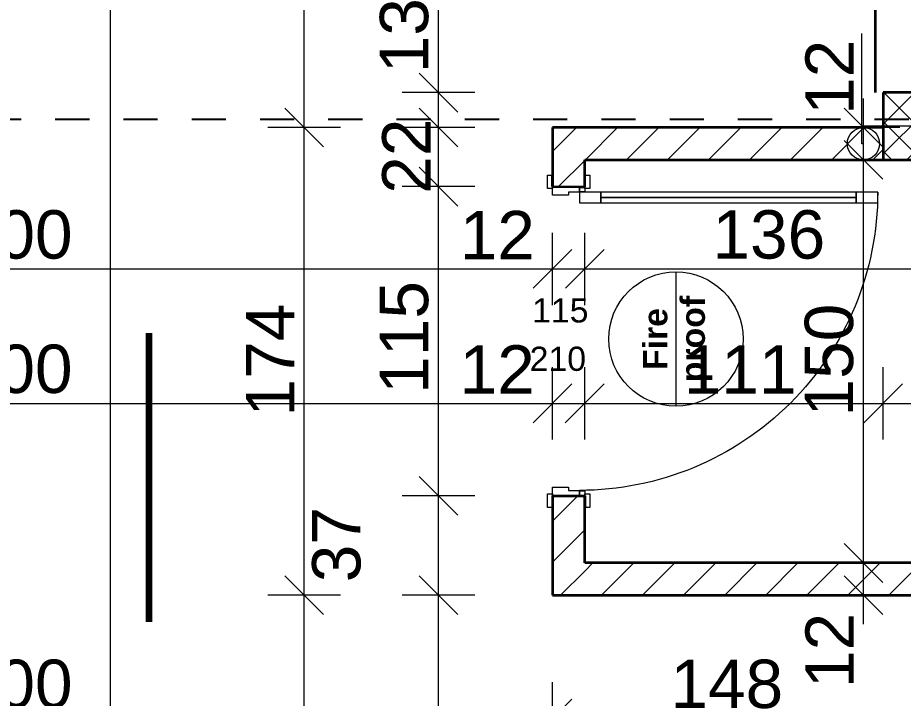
# Model space of a CAD drawing. Header units: millimetres. Extents: x 172821 to 253959, y -37564 to 16413.
# Drawn here: x 209892 to 213186, y -8869 to -6337 of the extents above; entities that cross this region are included whole.
import ezdxf

# ---------------------------------------------------------------- set-up
doc = ezdxf.new("R2010")
doc.units = ezdxf.units.MM
doc.header["$MEASUREMENT"] = 0
doc.linetypes.add('Dashed', pattern=[254, 127, -127])
doc.linetypes.add('Long Dashed', pattern=[2700, 1500, -1200])
for name, color, linetype in [('01. A - Projekti Zbatues.', 7, 'Continuous'), ('A - Muret', 7, 'Continuous'), ('A - Shtyllat', 7, 'Continuous'), ('ARCHICAD Door Markers', 7, 'Continuous')]:
    doc.layers.add(name, color=color, linetype=linetype)
for name, color, linetype, lineweight in [('01. A - Projekti Zbatues. _Pen_No__101', 252, 'Continuous', 13), ('2D Drafting - General_Pen_No__22', 8, 'Continuous', 35), ('A - Akset_Pen_No__47', 7, 'Continuous', 25), ('A - Muret_Pen_No__22', 8, 'Continuous', 35), ('A - Shtyllat_Pen_No__101', 252, 'Continuous', 13), ('A - Shtyllat_Pen_No__22', 8, 'Continuous', 35)]:
    doc.layers.add(name, color=color, linetype=linetype, lineweight=lineweight)
for name, color, linetype, lineweight, true_color in [('01. A - Projekti Zbatues. _Pen_No__81', 7, 'Continuous', 20, 0x6a6a6a), ('2D Drafting - General_Pen_No__108', 7, 'Continuous', 13, 0xfd8379), ('A - Muret_Pen_No__108', 7, 'Continuous', 13, 0xfd8379), ('ARCHICAD Door Markers_Pen_No__111', 7, 'Continuous', 13, 0xccccff), ('ARCHICAD Doors_Pen_No__108', 7, 'Continuous', 13, 0xfd8379), ('Drawing & Figure_Pen_No__183', 7, 'Continuous', 200, 0xefefef)]:
    doc.layers.add(name, color=color, linetype=linetype, lineweight=lineweight, true_color=true_color)
doc.styles.add('GENERATED_STYLE_1', font='')
doc.styles.add('GENERATED_STYLE_5', font='')
doc.styles.get('GENERATED_STYLE_1').set_extended_font_data('Arial')
doc.styles.get('GENERATED_STYLE_5').set_extended_font_data('Arial', bold=True)
doc.dimstyles.new('GENERATED_STYLE__1', dxfattribs={"dimtxt": 180, "dimasz": 136.8, "dimexe": 0.18, "dimexo": 100000, "dimgap": 0, "dimtad": 1, "dimdec": 0, "dimlfac": 0.1, "dimzin": 0, "dimdsep": 46, "dimtxsty": 'GENERATED_STYLE_1', "dimblk": 'ARROWHEAD_6', "dimblk1": 'ARROWHEAD_6', "dimblk2": 'ARROWHEAD_6', "dimcen": 0.09, "dimclrd": 252, "dimclre": 252, "dimclrt": 252, "dimadec": 0, "dimazin": 0, "dimtfac": 1, "dimtdec": 4, "dimtmove": 0, "dimatfit": 3, "dimfxl": 0, "dimtolj": 1, "dimtzin": 0, "dimarcsym": 0})
doc.dimstyles.new('GENERATED_STYLE__2', dxfattribs={"dimtxt": 180, "dimasz": 136.8, "dimexe": 0.18, "dimexo": 100000, "dimgap": 0, "dimtad": 1, "dimtih": 1, "dimtoh": 1, "dimdec": 0, "dimlfac": 0.1, "dimzin": 0, "dimdsep": 46, "dimtxsty": 'GENERATED_STYLE_1', "dimblk": 'ARROWHEAD_6', "dimblk1": 'ARROWHEAD_6', "dimblk2": 'ARROWHEAD_6', "dimcen": 0.09, "dimclrd": 252, "dimclre": 252, "dimclrt": 252, "dimadec": 0, "dimazin": 0, "dimtfac": 1, "dimtdec": 4, "dimtmove": 0, "dimatfit": 3, "dimfxl": 0, "dimtolj": 1, "dimtzin": 0, "dimarcsym": 0})
doc.dimstyles.new('GENERATED_STYLE__5', dxfattribs={"dimtxt": 180, "dimasz": 136.8, "dimexe": 0.18, "dimexo": 100000, "dimgap": 0, "dimtad": 1, "dimtih": 1, "dimtoh": 1, "dimdec": 0, "dimlfac": 0.1, "dimzin": 0, "dimdsep": 46, "dimtxsty": 'GENERATED_STYLE_1', "dimblk": 'ARROWHEAD_6', "dimblk1": 'ARROWHEAD_6', "dimblk2": 'ARROWHEAD_6', "dimcen": 0.09, "dimclrd": 256, "dimclre": 256, "dimclrt": 256, "dimadec": 0, "dimazin": 0, "dimtfac": 1, "dimtdec": 4, "dimtmove": 0, "dimatfit": 3, "dimfxl": 0, "dimtolj": 1, "dimtzin": 0, "dimarcsym": 0})
doc.dimstyles.new('GENERATED_STYLE__6', dxfattribs={"dimtxt": 180, "dimasz": 136.8, "dimexe": 0.18, "dimexo": 100000, "dimgap": 0, "dimtad": 1, "dimdec": 0, "dimlfac": 0.1, "dimzin": 0, "dimdsep": 46, "dimtxsty": 'GENERATED_STYLE_1', "dimblk": 'ARROWHEAD_6', "dimblk1": 'ARROWHEAD_6', "dimblk2": 'ARROWHEAD_6', "dimcen": 0.09, "dimclrd": 252, "dimclre": 252, "dimclrt": 252, "dimadec": 0, "dimazin": 0, "dimtfac": 1, "dimtdec": 4, "dimtmove": 2, "dimatfit": 3, "dimfxl": 0, "dimtolj": 1, "dimtzin": 0, "dimarcsym": 0})
doc.dimstyles.new('GENERATED_STYLE__7', dxfattribs={"dimtxt": 180, "dimasz": 136.8, "dimexe": 0.18, "dimexo": 100000, "dimgap": 0, "dimtad": 1, "dimtih": 1, "dimtoh": 1, "dimdec": 0, "dimlfac": 0.1, "dimzin": 0, "dimdsep": 46, "dimtxsty": 'GENERATED_STYLE_1', "dimblk": 'ARROWHEAD_6', "dimblk1": 'ARROWHEAD_6', "dimblk2": 'ARROWHEAD_6', "dimcen": 0.09, "dimclrd": 252, "dimclre": 252, "dimclrt": 252, "dimadec": 0, "dimazin": 0, "dimtfac": 1, "dimtdec": 4, "dimtmove": 2, "dimatfit": 3, "dimfxl": 0, "dimtolj": 1, "dimtzin": 0, "dimarcsym": 0})
pattern_1 = [(45, (0, 0), (-76.36753, 76.36753), [])]

# ---------------------------------------------------------------- blocks, each defined once
blk = doc.blocks.new('Wall_18', base_point=(213360.9, -6866.2))
at = {"layer": 'A - Muret_Pen_No__108', "linetype": 'Continuous', "lineweight": 13, "true_color": 0xfd8379}
h = blk.add_hatch(dxfattribs=at)
h.set_pattern_fill('Masonry_Block', color=11, style=0, pattern_type=2)
h.set_pattern_definition(pattern_1)
h.paths.add_polyline_path([(211881, -6866), (212001, -6866), (211881.1, -6746)])
h = blk.add_hatch(dxfattribs=at)
h.set_pattern_fill('Masonry_Block', color=11, style=0, pattern_type=2)
h.set_pattern_definition(pattern_1)
h.paths.add_polyline_path([(211881.1, -6746), (212001, -6866), (212001.1, -6746)])
h = blk.add_hatch(dxfattribs=at)
h.set_pattern_fill('Masonry_Block', color=11, style=0, pattern_type=2)
h.set_pattern_definition(pattern_1)
h.paths.add_polyline_path([(212001.1, -6746), (212001, -6866), (213111.1, -6866.1), (213111.1, -6746.1)])
at = {"layer": 'A - Muret_Pen_No__22', "color": 8, "linetype": 'Continuous', "lineweight": 35, "flags": 128}
for points in [[(211881.1, -6746), (211881, -6866)], [(213111.1, -6746.1), (211881.1, -6746)], [(212001, -6866), (213111.1, -6866.1)]]:
    blk.add_lwpolyline(points, dxfattribs=at)
blk = doc.blocks.new('Metal Door 25')
at = {"layer": 'ARCHICAD Doors_Pen_No__108', "color": 11, "linetype": 'Continuous', "lineweight": 13, "true_color": 0xfd8379}
for p, q in [((515, 1030), (515, 1110)), ((515, 1110), (555, 1110)), ((555, 1110), (555, 1030)), ((555, 1030), (515, 1030)), ((535, 1030), (535, 80)), ((515, 0), (515, 80)), ((515, 80), (555, 80)), ((555, 80), (555, 0)), ((-568, 39), (-618, 39)), ((-618, 39), (-618, 20)), ((-568, 20), (-568, 39)), ((618, 39), (568, 39)), ((568, 39), (568, 20)), ((618, 20), (618, 39)), ((-618, 20), (-568, 20)), ((-575, 20), (-618, 20)), ((-575, 20), (-618, 20)), ((-556, 20), (-575, 20)), ((-575, 20), (-575, 0)), ((-575, 0), (-575, 20)), ((-575, 0), (-575, 20)), ((-575, 0), (-556, 0)), ((-555, 0), (-575, 0)), ((-575, 0), (-575, -100)), ((-575, -100), (-575, 0)), ((-575, -100), (-575, 0)), ((-556, 0), (-556, 20)), ((-555, -40), (-555, 0)), ((555, 0), (515, 0)), ((575, 0), (555, 0)), ((555, 0), (555, -40)), ((575, 20), (556, 20)), ((556, 20), (556, 0)), ((556, 0), (575, 0)), ((568, 20), (618, 20)), ((575, 0), (575, 20)), ((575, 0), (575, 20)), ((575, 0), (575, 20)), ((575, 20), (618, 20)), ((575, 20), (618, 20)), ((575, -100), (575, 0)), ((575, -100), (575, 0)), ((575, -100), (575, 0)), ((-543, -40), (-555, -40)), ((-543, -100), (-543, -40)), ((555, -40), (543, -40)), ((543, -40), (543, -100)), ((-568, -100), (-618, -100)), ((-618, -100), (-618, -119)), ((-575, -100), (-618, -100)), ((-575, -100), (-618, -100)), ((-618, -119), (-568, -119)), ((-575, -100), (-543, -100)), ((-568, -119), (-568, -100)), ((543, -100), (575, -100)), ((618, -100), (568, -100)), ((568, -100), (568, -119)), ((568, -119), (618, -119)), ((575, -100), (618, -100)), ((575, -100), (618, -100)), ((618, -119), (618, -100))]:
    blk.add_line(p, q, dxfattribs=at)
at = {"layer": 'ARCHICAD Doors_Pen_No__108', "color": 11, "linetype": 'Continuous', "lineweight": 13, "true_color": 0xfd8379, "flags": 128}
for points in [[(535, 1030), (535, 80), (515, 80), (515, 1030)], [(555, 1030), (555, 80), (535, 80), (535, 1030)]]:
    blk.add_lwpolyline(points, close=True, dxfattribs=at)
at = {"layer": 'ARCHICAD Doors_Pen_No__108', "color": 11, "linetype": 'Continuous', "lineweight": 13, "true_color": 0xfd8379}
blk.add_arc((555, 0), 1110, 90, 180, dxfattribs=at)
blk = doc.blocks.new('D Marker 25_2')
at = {"layer": 'ARCHICAD Door Markers_Pen_No__111', "color": 254, "lineweight": 13, "true_color": 0xccccff, "char_height": 90, "attachment_point": 7, "rotation": 90, "style": 'GENERATED_STYLE_1'}
for s, insert in [('\\A1;{\\pql;\\pt0;\\fArial|b0|i0|c0|p34;115\\fArial|b0|i0|c0|p34;\\A1{\\H.66x;\\S^  ;}\\fArial|b0|i0|c0|p34;\\fArial|b0|i0|c0|p34;}', (-43.5, -195.8)), ('\\A1;{\\pql;\\pt0;\\fArial|b0|i0|c0|p34;210\\fArial|b0|i0|c0|p34;\\A1{\\H.66x;\\S^  ;}\\fArial|b0|i0|c0|p34;\\fArial|b0|i0|c0|p34;}', (136.5, -204.9))]:
    blk.add_mtext(s, dxfattribs=dict(at, insert=insert))
blk = doc.blocks.new('Wall_19', base_point=(212001, -6866))
at = {"layer": 'A - Muret_Pen_No__108', "linetype": 'Continuous', "lineweight": 13, "true_color": 0xfd8379}
h = blk.add_hatch(dxfattribs=at)
h.set_pattern_fill('Masonry_Block', color=11, style=0, pattern_type=2)
h.set_pattern_definition(pattern_1)
h.paths.add_polyline_path([(211881, -6866), (211881, -6965.9), (212001, -6966), (212001, -6866)])
h = blk.add_hatch(dxfattribs=at)
h.set_pattern_fill('Masonry_Block', color=11, style=0, pattern_type=2)
h.set_pattern_definition(pattern_1)
h.paths.add_polyline_path([(211880.8, -8366), (212000.8, -8366), (212000.9, -8116), (211880.9, -8115.9)])
h = blk.add_hatch(dxfattribs=at)
h.set_pattern_fill('Masonry_Block', color=11, style=0, pattern_type=2)
h.set_pattern_definition(pattern_1)
h.paths.add_polyline_path([(212000.8, -8366), (211880.8, -8486), (212000.8, -8486)])
h = blk.add_hatch(dxfattribs=at)
h.set_pattern_fill('Masonry_Block', color=11, style=0, pattern_type=2)
h.set_pattern_definition(pattern_1)
h.paths.add_polyline_path([(211880.8, -8486), (212000.8, -8366), (211880.8, -8366)])
at = {"layer": 'A - Muret_Pen_No__22', "color": 8, "linetype": 'Continuous', "lineweight": 35}
for p, q in [((211881, -6965.9), (211881, -6922.9)), ((212001, -6966), (212001, -6923)), ((211881, -6965.9), (211981, -6966)), ((211981, -6966), (212001, -6966)), ((211880.9, -8115.9), (211880.9, -8158.9)), ((211880.9, -8115.9), (211980.9, -8116)), ((211980.9, -8116), (212000.9, -8116)), ((212000.9, -8116), (212000.9, -8159))]:
    blk.add_line(p, q, dxfattribs=at)
at = {"layer": 'A - Muret_Pen_No__22', "color": 8, "linetype": 'Continuous', "lineweight": 35, "flags": 128}
for points in [[(211881, -6866), (211881, -6965.9)], [(212001, -6966), (212001, -6866)], [(211880.9, -8115.9), (211880.8, -8486)], [(212000.8, -8366), (212000.9, -8116)], [(211880.8, -8486), (212000.8, -8486)]]:
    blk.add_lwpolyline(points, dxfattribs=at)
at = {"layer": 'ARCHICAD Door Markers', "color": 161, "lineweight": 25, "true_color": 0x40a5ff, "rotation": 269.9921685142866}
blk.add_blockref('D Marker 25_2', (212001, -7541), dxfattribs=at)
at = {"layer": 'ARCHICAD Doors_Pen_No__108', "color": 11, "linetype": 'Continuous', "lineweight": 13, "true_color": 0xfd8379, "xscale": -0.9999999999999999, "zscale": 1000, "rotation": 269.9921685142866}
blk.add_blockref('Metal Door 25', (211981, -7541), dxfattribs=at)
blk = doc.blocks.new('Wall_20', base_point=(212000.8, -8366))
at = {"layer": 'A - Muret_Pen_No__108', "linetype": 'Continuous', "lineweight": 13, "true_color": 0xfd8379}
h = blk.add_hatch(dxfattribs=at)
h.set_pattern_fill('Masonry_Block', color=11, style=0, pattern_type=2)
h.set_pattern_definition(pattern_1)
h.paths.add_polyline_path([(212000.8, -8486), (213360.9, -8486), (213360.9, -8366), (212000.8, -8366)])
at = {"layer": 'A - Muret_Pen_No__22', "color": 8, "linetype": 'Continuous', "lineweight": 35, "flags": 128}
for points in [[(213360.9, -8366), (212000.8, -8366)], [(212000.8, -8486), (213360.9, -8486)]]:
    blk.add_lwpolyline(points, dxfattribs=at)
blk = doc.blocks.new('Column_5', base_point=(215761.1, -6741.2))
at = {"layer": 'A - Shtyllat_Pen_No__101', "linetype": 'Continuous', "lineweight": 13}
h = blk.add_hatch(dxfattribs=at)
h.set_pattern_fill('Concrete_Block', color=252, style=0, pattern_type=2)
h.set_pattern_definition([(45, (0, 0), (-55.154327, 55.154327), []), (135, (0, 0), (55.154327, 55.154327), [])])
h.paths.add_polyline_path([(213111.1, -6616.2), (213111.1, -6866.2), (218411.1, -6866.2), (218411.1, -6616.2)])
at = {"layer": 'A - Shtyllat_Pen_No__101', "color": 252, "linetype": 'Continuous', "lineweight": 13}
blk.add_line((215681.1, -6741.2), (213031.1, -6741.2), dxfattribs=at)
at = {"layer": 'A - Shtyllat_Pen_No__22', "color": 8, "linetype": 'Continuous', "lineweight": 35, "flags": 128}
blk.add_lwpolyline([(213111.1, -6616.2), (213111.1, -6866.2), (218411.1, -6866.2), (218411.1, -6616.2)], close=True, dxfattribs=at)
blk = doc.blocks.new('*D306')
at = {"layer": '01. A - Projekti Zbatues. _Pen_No__81', "color": 251, "linetype": 'Continuous', "lineweight": 20, "true_color": 0x6a6a6a}
for p, q in [((189661.1, -34400.5), (189661.1, -34130.5)), ((232111.1, -34400.5), (232111.1, -34130.5)), ((189733.1, -34193.5), (189589.1, -34337.5)), ((232039.1, -34337.5), (232183.1, -34193.5)), ((189553.1, -34265.5), (189661.1, -34265.5)), ((189661.1, -34265.5), (232111.1, -34265.5)), ((232111.1, -34265.5), (232219.1, -34265.5))]:
    blk.add_line(p, q, dxfattribs=at)
at = {"layer": '01. A - Projekti Zbatues. _Pen_No__81', "color": 251, "lineweight": 20, "true_color": 0x6a6a6a, "insert": (210578.3, -34229.5), "char_height": 180, "attachment_point": 7, "style": 'GENERATED_STYLE_1'}
blk.add_mtext('\\A1;{\\pql;\\fArial|b0|i0|c0|p34;4,245}', dxfattribs=at)
blk = doc.blocks.new('ARROWHEAD_6')
at = {"color": 0, "linetype": 'Continuous', "lineweight": 0}
for p, q in [((-0.5, -0.5), (0.5, 0.5)), ((0, 0), (-1, 0))]:
    blk.add_line(p, q, dxfattribs=at)
blk = doc.blocks.new('*D362')
at = {"layer": '01. A - Projekti Zbatues. _Pen_No__101', "color": 252, "linetype": 'Continuous', "lineweight": 13}
for p, q in [((209665, 9105.8), (209809, 8961.8)), ((209872, 9033.8), (209602, 9033.8)), ((209737, -10116.2), (209737, 9033.8)), ((209665, -10044.2), (209809, -10188.2)), ((209872, -10116.2), (209602, -10116.2))]:
    blk.add_line(p, q, dxfattribs=at)
at = {"layer": '01. A - Projekti Zbatues. _Pen_No__101', "color": 252, "lineweight": 13, "char_height": 180, "attachment_point": 7, "rotation": 90, "style": 'GENERATED_STYLE_1'}
for s, insert in [('\\A1;{\\pql;\\fArial|b0|i0|c0|p34;25}', (209701, 8688.7)), ('\\A1;{\\pql;\\fArial|b0|i0|c0|p34;1,915}', (209701, -848.9))]:
    blk.add_mtext(s, dxfattribs=dict(at, insert=insert))
blk = doc.blocks.new('*D399')
at = {"layer": '01. A - Projekti Zbatues. _Pen_No__101', "color": 252, "linetype": 'Continuous', "lineweight": 13}
for p, q in [((193521.8, 9105.8), (193665.8, 8961.8)), ((193728.8, 9033.8), (193458.8, 9033.8)), ((193593.8, -8016.2), (193593.8, 9033.8)), ((193521.8, -7944.2), (193665.8, -8088.2)), ((193728.8, -8016.2), (193458.8, -8016.2))]:
    blk.add_line(p, q, dxfattribs=at)
at = {"layer": '01. A - Projekti Zbatues. _Pen_No__101', "color": 252, "lineweight": 13, "char_height": 180, "attachment_point": 7, "rotation": 90, "style": 'GENERATED_STYLE_1'}
for s, insert in [('\\A1;{\\pql;\\fArial|b0|i0|c0|p34;25}', (193557.8, 8688.7)), ('\\A1;{\\pql;\\fArial|b0|i0|c0|p34;1,705}', (193557.8, 201.1)), ('\\A1;{\\pql;\\fArial|b0|i0|c0|p34;25}', (193557.8, -7944.2))]:
    blk.add_mtext(s, dxfattribs=dict(at, insert=insert))
blk = doc.blocks.new('*D412')
at = {"layer": '01. A - Projekti Zbatues. _Pen_No__101', "color": 252, "linetype": 'Continuous', "lineweight": 13}
for p, q in [((228194.9, 9105.8), (228338.9, 8961.8)), ((228401.9, 9033.8), (228131.9, 9033.8)), ((228266.9, -9866.2), (228266.9, 9033.8)), ((228194.9, -9794.2), (228338.9, -9938.2)), ((228401.9, -9866.2), (228131.9, -9866.2))]:
    blk.add_line(p, q, dxfattribs=at)
at = {"layer": '01. A - Projekti Zbatues. _Pen_No__101', "color": 252, "lineweight": 13, "char_height": 180, "attachment_point": 7, "rotation": 90, "style": 'GENERATED_STYLE_1'}
for s, insert in [('\\A1;{\\pql;\\fArial|b0|i0|c0|p34;25}', (228230.9, 8688.7)), ('\\A1;{\\pql;\\fArial|b0|i0|c0|p34;1,890}', (228230.9, -723.9))]:
    blk.add_mtext(s, dxfattribs=dict(at, insert=insert))
blk = doc.blocks.new('*D426')
at = {"layer": '01. A - Projekti Zbatues. _Pen_No__101', "color": 252, "linetype": 'Continuous', "lineweight": 13}
for p, q in [((223039.1, 9105.8), (223183.1, 8961.8)), ((223246.1, 9033.8), (222976.1, 9033.8)), ((223111.1, -15816.2), (223111.1, 9033.8)), ((223039.1, -15744.2), (223183.1, -15888.2)), ((223246.1, -15816.2), (222976.1, -15816.2))]:
    blk.add_line(p, q, dxfattribs=at)
at = {"layer": '01. A - Projekti Zbatues. _Pen_No__101', "color": 252, "lineweight": 13, "char_height": 180, "attachment_point": 7, "rotation": 90, "style": 'GENERATED_STYLE_1'}
for s, insert in [('\\A1;{\\pql;\\fArial|b0|i0|c0|p34;25}', (223075.1, 8688.7)), ('\\A1;{\\pql;\\fArial|b0|i0|c0|p34;2,485}', (223075.1, -3698.9)), ('\\A1;{\\pql;\\fArial|b0|i0|c0|p34;25}', (223075.1, -15744.2))]:
    blk.add_mtext(s, dxfattribs=dict(at, insert=insert))
blk = doc.blocks.new('*D431')
at = {"layer": '01. A - Projekti Zbatues. _Pen_No__101', "color": 252, "linetype": 'Continuous', "lineweight": 13}
for p, q in [((210165, 9105.8), (210309, 8961.8)), ((210372, 9033.8), (210102, 9033.8)), ((210237, -30184.9), (210237, 9033.8)), ((210165, -30112.9), (210309, -30256.9)), ((210372, -30184.9), (210102, -30184.9))]:
    blk.add_line(p, q, dxfattribs=at)
at = {"layer": '01. A - Projekti Zbatues. _Pen_No__101', "color": 252, "lineweight": 13, "char_height": 180, "attachment_point": 7, "rotation": 90, "style": 'GENERATED_STYLE_1'}
for s, insert in [('\\A1;{\\pql;\\fArial|b0|i0|c0|p34;25}', (210201, 8688.7)), ('\\A1;{\\pql;\\fArial|b0|i0|c0|p34;3,922}', (210201, -10883.3)), ('\\A1;{\\pql;\\fArial|b0|i0|c0|p34;25}', (210201, -30112.9))]:
    blk.add_mtext(s, dxfattribs=dict(at, insert=insert))
blk = doc.blocks.new('*D461')
at = {"layer": '01. A - Projekti Zbatues. _Pen_No__101', "color": 252, "linetype": 'Continuous', "lineweight": 13}
for p, q in [((199389.1, 9105.8), (199533.1, 8961.8)), ((199596.1, 9033.8), (199326.1, 9033.8)), ((199461.1, -10116.2), (199461.1, 9033.8)), ((199389.1, -10044.2), (199533.1, -10188.2)), ((199596.1, -10116.2), (199326.1, -10116.2))]:
    blk.add_line(p, q, dxfattribs=at)
at = {"layer": '01. A - Projekti Zbatues. _Pen_No__101', "color": 252, "lineweight": 13, "char_height": 180, "attachment_point": 7, "rotation": 90, "style": 'GENERATED_STYLE_1'}
for s, insert in [('\\A1;{\\pql;\\fArial|b0|i0|c0|p34;25}', (199425.1, 8688.7)), ('\\A1;{\\pql;\\fArial|b0|i0|c0|p34;1,915}', (199425.1, -848.9)), ('\\A1;{\\pql;\\fArial|b0|i0|c0|p34;15}', (199425.1, -10044.2))]:
    blk.add_mtext(s, dxfattribs=dict(at, insert=insert))
blk = doc.blocks.new('*D487')
at = {"layer": '01. A - Projekti Zbatues. _Pen_No__101', "color": 252, "linetype": 'Continuous', "lineweight": 13}
for p, q in [((207881.1, -9079.1), (207881.1, -8809.1)), ((211880.8, -9079.1), (211880.8, -8809.1)), ((207953.1, -8872.1), (207809.1, -9016.1)), ((211952.8, -8872.1), (211808.8, -9016.1)), ((207881.1, -8944.1), (211880.8, -8944.1))]:
    blk.add_line(p, q, dxfattribs=at)
at = {"layer": '01. A - Projekti Zbatues. _Pen_No__101', "color": 252, "lineweight": 13, "insert": (209676.1, -8908.1), "char_height": 180, "attachment_point": 7, "style": 'GENERATED_STYLE_1'}
blk.add_mtext('\\A1;{\\pql;\\fArial|b0|i0|c0|p34;400}', dxfattribs=at)
blk = doc.blocks.new('*D488')
at = {"layer": '01. A - Projekti Zbatues. _Pen_No__101', "color": 252, "linetype": 'Continuous', "lineweight": 13}
for p, q in [((211880.8, -9079.1), (211880.8, -8809.1)), ((213360.9, -9079.1), (213360.9, -8809.1)), ((211952.8, -8872.1), (211808.8, -9016.1)), ((213432.9, -8872.1), (213288.9, -9016.1)), ((211880.8, -8944.1), (213360.9, -8944.1))]:
    blk.add_line(p, q, dxfattribs=at)
at = {"layer": '01. A - Projekti Zbatues. _Pen_No__101', "color": 252, "lineweight": 13, "insert": (212319.7, -8908.1), "char_height": 180, "attachment_point": 7, "style": 'GENERATED_STYLE_1'}
blk.add_mtext('\\A1;{\\pql;\\fArial|b0|i0|c0|p34;148}', dxfattribs=at)
blk = doc.blocks.new('*D502')
at = {"layer": '01. A - Projekti Zbatues. _Pen_No__101', "color": 252, "linetype": 'Continuous', "lineweight": 13}
for p, q in [((213111.1, -9579.1), (213111.1, -9309.1)), ((213360.9, -9579.1), (213360.9, -9309.1)), ((213183.1, -9372.1), (213039.1, -9516.1)), ((213432.9, -9372.1), (213288.9, -9516.1)), ((213111.1, -9444.1), (213360.9, -9444.1))]:
    blk.add_line(p, q, dxfattribs=at)
blk = doc.blocks.new('*D508')
at = {"layer": '01. A - Projekti Zbatues. _Pen_No__101', "color": 252, "linetype": 'Continuous', "lineweight": 13}
for p, q in [((214397.8, -6794.2), (214541.8, -6938.2)), ((214604.8, -6866.2), (214334.8, -6866.2)), ((214469.8, -9866.2), (214469.8, -6866.2)), ((214397.8, -9794.2), (214541.8, -9938.2)), ((214604.8, -9866.2), (214334.8, -9866.2)), ((214469.8, -9974.2), (214469.8, -9866.2))]:
    blk.add_line(p, q, dxfattribs=at)
at = {"layer": '01. A - Projekti Zbatues. _Pen_No__101', "color": 252, "lineweight": 13, "insert": (214433.8, -8571), "char_height": 180, "attachment_point": 7, "rotation": 90, "style": 'GENERATED_STYLE_1'}
blk.add_mtext('\\A1;{\\pql;\\fArial|b0|i0|c0|p34;300}', dxfattribs=at)
blk = doc.blocks.new('*D509')
at = {"layer": '01. A - Projekti Zbatues. _Pen_No__101', "color": 252, "linetype": 'Continuous', "lineweight": 13}
for p, q in [((214397.8, -6544.2), (214541.8, -6688.2)), ((214604.8, -6616.2), (214334.8, -6616.2)), ((214463.8, -6741.2), (214463.8, -6599)), ((214469.8, -6866.2), (214469.8, -6616.2)), ((214469.8, -6741.2), (214463.8, -6741.2)), ((214397.8, -6794.2), (214541.8, -6938.2)), ((214604.8, -6866.2), (214334.8, -6866.2))]:
    blk.add_line(p, q, dxfattribs=at)
blk.add_circle((214469.8, -6741.2), 60, dxfattribs=at)
blk = doc.blocks.new('*D510')
at = {"layer": '01. A - Projekti Zbatues. _Pen_No__101', "color": 252, "linetype": 'Continuous', "lineweight": 13}
for p, q in [((214397.8, -4844.2), (214541.8, -4988.2)), ((214604.8, -4916.2), (214334.8, -4916.2)), ((214469.8, -6616.2), (214469.8, -4916.2)), ((214463.8, -6599), (214463.8, -6265.8)), ((214397.8, -6544.2), (214541.8, -6688.2)), ((214604.8, -6616.2), (214334.8, -6616.2)), ((214463.8, -6741.2), (214463.8, -6599))]:
    blk.add_line(p, q, dxfattribs=at)
at = {"layer": '01. A - Projekti Zbatues. _Pen_No__101', "color": 252, "lineweight": 13, "char_height": 180, "attachment_point": 7, "rotation": 90, "style": 'GENERATED_STYLE_1'}
for s, insert in [('\\A1;{\\pql;\\fArial|b0|i0|c0|p34;25}', (214433.8, -5261.3)), ('\\A1;{\\pql;\\fArial|b0|i0|c0|p34;170}', (214433.8, -5971)), ('\\A1;{\\pql;\\fArial|b0|i0|c0|p34;25}', (214433.8, -6569))]:
    blk.add_mtext(s, dxfattribs=dict(at, insert=insert))
blk = doc.blocks.new('*D522')
at = {"layer": '01. A - Projekti Zbatues. _Pen_No__101', "color": 252, "linetype": 'Continuous', "lineweight": 13}
for p, q in [((207881.1, -7407.1), (207881.1, -7137.1)), ((211881.1, -7407.1), (211881.1, -7137.1)), ((207953.1, -7200.1), (207809.1, -7344.1)), ((211953.1, -7200.1), (211809.1, -7344.1)), ((207881.1, -7272.1), (211881.1, -7272.1))]:
    blk.add_line(p, q, dxfattribs=at)
at = {"layer": '01. A - Projekti Zbatues. _Pen_No__101', "color": 252, "lineweight": 13, "char_height": 180, "attachment_point": 7, "style": 'GENERATED_STYLE_1'}
for s, insert in [('\\A1;{\\pql;\\fArial|b0|i0|c0|p34;400}', (209676.2, -7236.1)), ('\\A1;{\\pql;\\fArial|b0|i0|c0|p34;12}', (211535.9, -7236.1))]:
    blk.add_mtext(s, dxfattribs=dict(at, insert=insert))
blk = doc.blocks.new('*D523')
at = {"layer": '01. A - Projekti Zbatues. _Pen_No__101', "color": 252, "linetype": 'Continuous', "lineweight": 13}
for p, q in [((211881.1, -7407.1), (211881.1, -7137.1)), ((212001, -7407.1), (212001, -7137.1)), ((211953.1, -7200.1), (211809.1, -7344.1)), ((212073, -7200.1), (211929, -7344.1)), ((211881.1, -7272.1), (212001, -7272.1))]:
    blk.add_line(p, q, dxfattribs=at)
blk = doc.blocks.new('*D524')
at = {"layer": '01. A - Projekti Zbatues. _Pen_No__101', "color": 252, "linetype": 'Continuous', "lineweight": 13}
for p, q in [((212001, -7407.1), (212001, -7137.1)), ((213360.9, -7407.1), (213360.9, -7137.1)), ((212073, -7200.1), (211929, -7344.1)), ((213432.9, -7200.1), (213288.9, -7344.1)), ((212001, -7272.1), (213360.9, -7272.1))]:
    blk.add_line(p, q, dxfattribs=at)
at = {"layer": '01. A - Projekti Zbatues. _Pen_No__101', "color": 252, "lineweight": 13, "insert": (212476.1, -7236.1), "char_height": 180, "attachment_point": 7, "style": 'GENERATED_STYLE_1'}
blk.add_mtext('\\A1;{\\pql;\\fArial|b0|i0|c0|p34;136}', dxfattribs=at)
blk = doc.blocks.new('*D536')
at = {"layer": '01. A - Projekti Zbatues. _Pen_No__101', "color": 252, "linetype": 'Continuous', "lineweight": 13}
for p, q in [((191111.1, -4894.4), (191111.1, -4624.4)), ((213261.1, -4894.4), (213261.1, -4624.4)), ((191183.1, -4687.4), (191039.1, -4831.4)), ((213333.1, -4687.4), (213189.1, -4831.4)), ((191111.1, -4759.4), (213261.1, -4759.4))]:
    blk.add_line(p, q, dxfattribs=at)
at = {"layer": '01. A - Projekti Zbatues. _Pen_No__101', "color": 252, "lineweight": 13, "insert": (201878.3, -4723.4), "char_height": 180, "attachment_point": 7, "style": 'GENERATED_STYLE_1'}
blk.add_mtext('\\A1;{\\pql;\\fArial|b0|i0|c0|p34;2,215}', dxfattribs=at)
blk = doc.blocks.new('*D601')
at = {"layer": '01. A - Projekti Zbatues. _Pen_No__101', "color": 252, "linetype": 'Continuous', "lineweight": 13}
for p, q in [((207881.1, -7907.1), (207881.1, -7637.1)), ((211880.8, -7907.1), (211880.8, -7637.1)), ((207953.1, -7700.1), (207809.1, -7844.1)), ((211952.8, -7700.1), (211808.8, -7844.1)), ((207881.1, -7772.1), (211880.8, -7772.1))]:
    blk.add_line(p, q, dxfattribs=at)
at = {"layer": '01. A - Projekti Zbatues. _Pen_No__101', "color": 252, "lineweight": 13, "char_height": 180, "attachment_point": 7, "style": 'GENERATED_STYLE_1'}
for s, insert in [('\\A1;{\\pql;\\fArial|b0|i0|c0|p34;400}', (209676.1, -7736.1)), ('\\A1;{\\pql;\\fArial|b0|i0|c0|p34;12}', (211535.6, -7736.1))]:
    blk.add_mtext(s, dxfattribs=dict(at, insert=insert))
blk = doc.blocks.new('*D602')
at = {"layer": '01. A - Projekti Zbatues. _Pen_No__101', "color": 252, "linetype": 'Continuous', "lineweight": 13}
for p, q in [((211880.8, -7907.1), (211880.8, -7637.1)), ((212000.8, -7907.1), (212000.8, -7637.1)), ((211952.8, -7700.1), (211808.8, -7844.1)), ((212072.8, -7700.1), (211928.8, -7844.1)), ((211880.8, -7772.1), (212000.8, -7772.1))]:
    blk.add_line(p, q, dxfattribs=at)
blk = doc.blocks.new('*D603')
at = {"layer": '01. A - Projekti Zbatues. _Pen_No__101', "color": 252, "linetype": 'Continuous', "lineweight": 13}
for p, q in [((212000.8, -7907.1), (212000.8, -7637.1)), ((213111.1, -7907.1), (213111.1, -7637.1)), ((212072.8, -7700.1), (211928.8, -7844.1)), ((213183.1, -7700.1), (213039.1, -7844.1)), ((212000.8, -7772.1), (213111.1, -7772.1))]:
    blk.add_line(p, q, dxfattribs=at)
at = {"layer": '01. A - Projekti Zbatues. _Pen_No__101', "color": 252, "lineweight": 13, "insert": (212369.2, -7736.1), "char_height": 180, "attachment_point": 7, "style": 'GENERATED_STYLE_1'}
blk.add_mtext('\\A1;{\\pql;\\fArial|b0|i0|c0|p34;111}', dxfattribs=at)
blk = doc.blocks.new('*D604')
at = {"layer": '01. A - Projekti Zbatues. _Pen_No__101', "color": 252, "linetype": 'Continuous', "lineweight": 13}
for p, q in [((213111.1, -7907.1), (213111.1, -7637.1)), ((218161.1, -7907.1), (218161.1, -7637.1)), ((213183.1, -7700.1), (213039.1, -7844.1)), ((218089.1, -7844.1), (218233.1, -7700.1)), ((213111.1, -7772.1), (218161.1, -7772.1)), ((218161.1, -7772.1), (218269.1, -7772.1))]:
    blk.add_line(p, q, dxfattribs=at)
at = {"layer": '01. A - Projekti Zbatues. _Pen_No__101', "color": 252, "lineweight": 13, "insert": (215431.2, -7736.1), "char_height": 180, "attachment_point": 7, "style": 'GENERATED_STYLE_1'}
blk.add_mtext('\\A1;{\\pql;\\fArial|b0|i0|c0|p34;505}', dxfattribs=at)
blk = doc.blocks.new('*D605')
at = {"layer": '01. A - Projekti Zbatues. _Pen_No__101', "color": 252, "linetype": 'Continuous', "lineweight": 13}
for p, q in [((212965.9, -8294), (213109.9, -8438)), ((213172.9, -8366), (212902.9, -8366)), ((213037.9, -8486), (213037.9, -8366)), ((212965.9, -8414), (213109.9, -8558)), ((213172.9, -8486), (212902.9, -8486)), ((213037.9, -8594), (213037.9, -8486))]:
    blk.add_line(p, q, dxfattribs=at)
at = {"layer": '01. A - Projekti Zbatues. _Pen_No__101', "color": 252, "lineweight": 13, "insert": (213001.9, -8831.2), "char_height": 180, "attachment_point": 7, "rotation": 90, "style": 'GENERATED_STYLE_1'}
blk.add_mtext('\\A1;{\\pql;\\fArial|b0|i0|c0|p34;12}', dxfattribs=at)
blk = doc.blocks.new('*D606')
at = {"layer": '01. A - Projekti Zbatues. _Pen_No__101', "color": 252, "linetype": 'Continuous', "lineweight": 13}
for p, q in [((213109.9, -6938), (212965.9, -6794)), ((213172.9, -6866), (212902.9, -6866)), ((213037.9, -8366), (213037.9, -6866)), ((212965.9, -8294), (213109.9, -8438)), ((213172.9, -8366), (212902.9, -8366))]:
    blk.add_line(p, q, dxfattribs=at)
at = {"layer": '01. A - Projekti Zbatues. _Pen_No__101', "color": 252, "lineweight": 13, "insert": (213001.9, -7820.9), "char_height": 180, "attachment_point": 7, "rotation": 90, "style": 'GENERATED_STYLE_1'}
blk.add_mtext('\\A1;{\\pql;\\fArial|b0|i0|c0|p34;150}', dxfattribs=at)
blk = doc.blocks.new('*D607')
at = {"layer": '01. A - Projekti Zbatues. _Pen_No__101', "color": 252, "linetype": 'Continuous', "lineweight": 13}
for p, q in [((213031.9, -6729.1), (213031.9, -6395.9)), ((213037.9, -6746), (213037.9, -6638)), ((212965.9, -6674), (213109.9, -6818)), ((213172.9, -6746), (212902.9, -6746)), ((213031.9, -6806), (213031.9, -6729.1)), ((213037.9, -6866), (213037.9, -6746)), ((213109.9, -6938), (212965.9, -6794)), ((213037.9, -6806), (213031.9, -6806)), ((213172.9, -6866), (212902.9, -6866))]:
    blk.add_line(p, q, dxfattribs=at)
blk.add_circle((213037.9, -6806), 60, dxfattribs=at)
at = {"layer": '01. A - Projekti Zbatues. _Pen_No__101', "color": 252, "lineweight": 13, "insert": (213001.9, -6699.1), "char_height": 180, "attachment_point": 7, "rotation": 90, "style": 'GENERATED_STYLE_1'}
blk.add_mtext('\\A1;{\\pql;\\fArial|b0|i0|c0|p34;12}', dxfattribs=at)
blk = doc.blocks.new('*D614')
at = {"layer": '01. A - Projekti Zbatues. _Pen_No__101', "color": 252, "linetype": 'Continuous', "lineweight": 13}
for p, q in [((211385.2, -8414), (211529.2, -8558)), ((211592.2, -8486), (211322.2, -8486)), ((211457.2, -9866.2), (211457.2, -8486)), ((211385.2, -9794.2), (211529.2, -9938.2)), ((211592.2, -9866.2), (211322.2, -9866.2))]:
    blk.add_line(p, q, dxfattribs=at)
at = {"layer": '01. A - Projekti Zbatues. _Pen_No__101', "color": 252, "lineweight": 13, "insert": (211421.2, -9381), "char_height": 180, "attachment_point": 7, "rotation": 90, "style": 'GENERATED_STYLE_1'}
blk.add_mtext('\\A1;{\\pql;\\fArial|b0|i0|c0|p34;138}', dxfattribs=at)
blk = doc.blocks.new('*D615')
at = {"layer": '01. A - Projekti Zbatues. _Pen_No__101', "color": 252, "linetype": 'Continuous', "lineweight": 13}
for p, q in [((211385.2, -8043.9), (211529.2, -8187.9)), ((211592.2, -8115.9), (211322.2, -8115.9)), ((211457.2, -8486), (211457.2, -8115.9)), ((211385.2, -8414), (211529.2, -8558)), ((211592.2, -8486), (211322.2, -8486))]:
    blk.add_line(p, q, dxfattribs=at)
at = {"layer": '01. A - Projekti Zbatues. _Pen_No__101', "color": 252, "lineweight": 13, "insert": (211169.2, -8437.6), "char_height": 180, "attachment_point": 7, "rotation": 90, "style": 'GENERATED_STYLE_1'}
blk.add_mtext('\\A1;{\\pql;\\fArial|b0|i0|c0|p34;37}', dxfattribs=at)
blk = doc.blocks.new('*D616')
at = {"layer": '01. A - Projekti Zbatues. _Pen_No__101', "color": 252, "linetype": 'Continuous', "lineweight": 13}
for p, q in [((211385.2, -6893.9), (211529.2, -7037.9)), ((211592.2, -6965.9), (211322.2, -6965.9)), ((211457.2, -8115.9), (211457.2, -6965.9)), ((211385.2, -8043.9), (211529.2, -8187.9)), ((211592.2, -8115.9), (211322.2, -8115.9))]:
    blk.add_line(p, q, dxfattribs=at)
at = {"layer": '01. A - Projekti Zbatues. _Pen_No__101', "color": 252, "lineweight": 13, "char_height": 180, "attachment_point": 7, "rotation": 90, "style": 'GENERATED_STYLE_1'}
for s, insert in [('\\A1;{\\pql;\\fArial|b0|i0|c0|p34;22}', (211427.2, -6992.5)), ('\\A1;{\\pql;\\fArial|b0|i0|c0|p34;115}', (211421.2, -7736.8))]:
    blk.add_mtext(s, dxfattribs=dict(at, insert=insert))
blk = doc.blocks.new('*D617')
at = {"layer": '01. A - Projekti Zbatues. _Pen_No__101', "color": 252, "linetype": 'Continuous', "lineweight": 13}
for p, q in [((211385.2, -6674), (211529.2, -6818)), ((211592.2, -6746), (211322.2, -6746)), ((211457.2, -6965.9), (211457.2, -6746)), ((211385.2, -6893.9), (211529.2, -7037.9)), ((211592.2, -6965.9), (211322.2, -6965.9))]:
    blk.add_line(p, q, dxfattribs=at)
blk = doc.blocks.new('*D618')
at = {"layer": '01. A - Projekti Zbatues. _Pen_No__101', "color": 252, "linetype": 'Continuous', "lineweight": 13}
for p, q in [((211385.2, -6544.2), (211529.2, -6688.2)), ((211592.2, -6616.2), (211322.2, -6616.2)), ((211457.2, -6746), (211457.2, -6616.2)), ((211385.2, -6674), (211529.2, -6818)), ((211592.2, -6746), (211322.2, -6746))]:
    blk.add_line(p, q, dxfattribs=at)
blk = doc.blocks.new('*D619')
at = {"layer": '01. A - Projekti Zbatues. _Pen_No__101', "color": 252, "linetype": 'Continuous', "lineweight": 13}
for p, q in [((211385.2, 2505.8), (211529.2, 2361.8)), ((211592.2, 2433.8), (211322.2, 2433.8)), ((211457.2, -6616.2), (211457.2, 2433.8)), ((211385.2, -6544.2), (211529.2, -6688.2)), ((211592.2, -6616.2), (211322.2, -6616.2))]:
    blk.add_line(p, q, dxfattribs=at)
at = {"layer": '01. A - Projekti Zbatues. _Pen_No__101', "color": 252, "lineweight": 13, "char_height": 180, "attachment_point": 7, "rotation": 90, "style": 'GENERATED_STYLE_1'}
for s, insert in [('\\A1;{\\pql;\\fArial|b0|i0|c0|p34;905}', (211421.2, -2296)), ('\\A1;{\\pql;\\fArial|b0|i0|c0|p34;13}', (211421.2, -6544.2))]:
    blk.add_mtext(s, dxfattribs=dict(at, insert=insert))
blk = doc.blocks.new('*D627')
at = {"layer": '01. A - Projekti Zbatues. _Pen_No__101', "color": 252, "linetype": 'Continuous', "lineweight": 13}
for p, q in [((210885.2, -8414), (211029.2, -8558)), ((211092.2, -8486), (210822.2, -8486)), ((210957.2, -10116.2), (210957.2, -8486)), ((210885.2, -10044.2), (211029.2, -10188.2)), ((211092.2, -10116.2), (210822.2, -10116.2))]:
    blk.add_line(p, q, dxfattribs=at)
at = {"layer": '01. A - Projekti Zbatues. _Pen_No__101', "color": 252, "lineweight": 13, "insert": (210921.2, -9506), "char_height": 180, "attachment_point": 7, "rotation": 90, "style": 'GENERATED_STYLE_1'}
blk.add_mtext('\\A1;{\\pql;\\fArial|b0|i0|c0|p34;163}', dxfattribs=at)
blk = doc.blocks.new('*D628')
at = {"layer": '01. A - Projekti Zbatues. _Pen_No__101', "color": 252, "linetype": 'Continuous', "lineweight": 13}
for p, q in [((210885.2, -6674), (211029.2, -6818)), ((211092.2, -6746), (210822.2, -6746)), ((210957.2, -8486), (210957.2, -6746)), ((210885.2, -8414), (211029.2, -8558)), ((211092.2, -8486), (210822.2, -8486))]:
    blk.add_line(p, q, dxfattribs=at)
at = {"layer": '01. A - Projekti Zbatues. _Pen_No__101', "color": 252, "lineweight": 13, "insert": (210921.2, -7820.9), "char_height": 180, "attachment_point": 7, "rotation": 90, "style": 'GENERATED_STYLE_1'}
blk.add_mtext('\\A1;{\\pql;\\fArial|b0|i0|c0|p34;174}', dxfattribs=at)
blk = doc.blocks.new('*D629')
at = {"layer": '01. A - Projekti Zbatues. _Pen_No__101', "color": 252, "linetype": 'Continuous', "lineweight": 13}
for p, q in [((210885.2, 2505.8), (211029.2, 2361.8)), ((211092.2, 2433.8), (210822.2, 2433.8)), ((210957.2, -6746), (210957.2, 2433.8)), ((210885.2, -6674), (211029.2, -6818)), ((211092.2, -6746), (210822.2, -6746))]:
    blk.add_line(p, q, dxfattribs=at)
at = {"layer": '01. A - Projekti Zbatues. _Pen_No__101', "color": 252, "lineweight": 13, "insert": (210921.2, -2360.9), "char_height": 180, "attachment_point": 7, "rotation": 90, "style": 'GENERATED_STYLE_1'}
blk.add_mtext('\\A1;{\\pql;\\fArial|b0|i0|c0|p34;918}', dxfattribs=at)

msp = doc.modelspace()

# ---------------------------------------------------------------- linework, layer by layer
at = {"layer": '2D Drafting - General_Pen_No__108', "color": 11, "linetype": 'Continuous', "lineweight": 13, "true_color": 0xfd8379}
msp.add_lwpolyline([(212340.2, -7282.9), (212340.2, -7782.9)], dxfattribs=at)
msp.add_circle((212340.2, -7532.9), 250, dxfattribs=at)
at = {"layer": '2D Drafting - General_Pen_No__22', "color": 8, "linetype": 'Continuous', "lineweight": 35}
msp.add_lwpolyline([(221611.1, -2816.2), (213081.1, -2816.2), (213081.1, -6616.2)], dxfattribs=at)
at = {"layer": 'A - Akset_Pen_No__47', "color": 7, "linetype": 'Dashed', "lineweight": 25}
msp.add_lwpolyline([(218286.1, -6716.2), (188161.1, -6716.2)], dxfattribs=at)
at = {"layer": 'Drawing & Figure_Pen_No__183', "color": 7, "linetype": 'Long Dashed', "lineweight": 200, "true_color": 0xefefef}
msp.add_lwpolyline([(210381.1, -30184.9), (210381.1, -7511.4)], dxfattribs=at)

# ---------------------------------------------------------------- block references
at = {"layer": 'A - Muret', "color": 8, "lineweight": 35}
for name, p in [('Wall_18', (213360.9, -6866.2)), ('Wall_19', (212001, -6866)), ('Wall_20', (212000.8, -8366))]:
    msp.add_blockref(name, p, dxfattribs=at)
at = {"layer": 'A - Shtyllat', "color": 8, "lineweight": 35}
msp.add_blockref('Column_5', (215761.1, -6741.2), dxfattribs=at)

# ---------------------------------------------------------------- texts
at = {"layer": '2D Drafting - General_Pen_No__108', "color": 11, "linetype": 'Continuous', "lineweight": 13, "true_color": 0xfd8379, "insert": (212475.2, -7532.9), "char_height": 90, "attachment_point": 8, "rotation": 90, "line_spacing_factor": 0.931598, "style": 'GENERATED_STYLE_5'}
msp.add_mtext('\\A1;{\\pqc;\\fArial|b1|i0|c0|p34;Fire\\P\\pqc;\\fArial|b1|i0|c0|p34;proof}', dxfattribs=at)

# ---------------------------------------------------------------- dimensions: what is measured, and where the dimension line sits
at = {"layer": '01. A - Projekti Zbatues.', "color": 252, "linetype": 'Continuous', "lineweight": 13}
for base, p1, p2, dimstyle, picture, middle in [((193593.8, 9033.8), (193211.1, -8016.2), (211036.1, 9033.8), 'GENERATED_STYLE__1', '*D399', (193467.8, 503.5)), ((199461.1, 9033.8), (200461.1, -10116.2), (211036.1, 9033.8), 'GENERATED_STYLE__1', '*D461', (199335.1, -546.5)), ((209737, 9033.8), (203968.6, -10116.2), (211036.1, 9033.8), 'GENERATED_STYLE__1', '*D362', (209611, -546.5)), ((210237, 9033.8), (209911.1, -30184.9), (211036.1, 9033.8), 'GENERATED_STYLE__1', '*D431', (210111, -10580.9)), ((228266.9, 9033.8), (229436.1, -9866.2), (211036.1, 9033.8), 'GENERATED_STYLE__1', '*D412', (228140.9, -421.5)), ((223111.1, 9033.8), (221936.1, -15816.2), (211036.1, 9033.8), 'GENERATED_STYLE__1', '*D426', (222985.1, -3396.5)), ((210957.2, 2433.8), (211881.1, -6746), (211652, 2433.8), 'GENERATED_STYLE__1', '*D629', (210831.2, -2155.1)), ((211457.2, 2433.8), (213111.1, -6616.2), (211580.8, 2433.8), 'GENERATED_STYLE__1', '*D619', (211331.2, -2090.2)), ((214469.8, -4916.2), (213111.1, -6616.2), (213261.1, -4916.2), 'GENERATED_STYLE__1', '*D510', (214343.8, -5765.2)), ((211457.2, -6616.2), (211881.1, -6746), (213111.1, -6616.2), 'GENERATED_STYLE__1', '*D618', (211331.2, -6406.9)), ((213037.9, -6746), (212001, -6866), (211881.1, -6746), 'GENERATED_STYLE__6', '*D607', (212911.9, -6561.8)), ((214469.8, -6616.2), (213111.1, -6866.2), (213111.1, -6616.2), 'GENERATED_STYLE__6', '*D509', (214343.8, -6431.7)), ((210957.2, -6746), (211880.8, -8486), (211881.1, -6746), 'GENERATED_STYLE__1', '*D628', (210831.2, -7615)), ((211457.2, -6746), (211881, -6965.9), (211881.1, -6746), 'GENERATED_STYLE__6', '*D617', (211337.2, -6855.3)), ((211457.2, -6965.9), (211880.9, -8115.9), (211881, -6965.9), 'GENERATED_STYLE__1', '*D616', (211331.2, -7531)), ((213037.9, -6866), (212000.8, -8366), (212001, -6866), 'GENERATED_STYLE__1', '*D606', (212911.9, -7615)), ((214469.8, -6866.2), (213111.1, -9866.2), (213111.1, -6866.2), 'GENERATED_STYLE__1', '*D508', (214343.8, -8365.2)), ((211457.2, -8115.9), (211880.8, -8486), (211880.9, -8115.9), 'GENERATED_STYLE__1', '*D615', (211079.2, -8300.3)), ((213037.9, -8366), (211880.8, -8486), (212000.8, -8366), 'GENERATED_STYLE__1', '*D605', (212911.9, -8693.9)), ((210957.2, -8486), (211607.5, -10116.2), (211880.8, -8486), 'GENERATED_STYLE__1', '*D627', (210831.2, -9300.1)), ((211457.2, -8486), (213111.1, -9866.2), (211880.8, -8486), 'GENERATED_STYLE__1', '*D614', (211331.2, -9175.1))]:
    dim = msp.add_linear_dim(base=base, p1=p1, p2=p2, angle=90, dimstyle=dimstyle, dxfattribs=at)
    dim.commit()
    dim.dimension.update_dxf_attribs({"geometry": picture, "text_midpoint": middle, "dimtype": 160, "text_rotation": 90})
for base, p1, p2, dimstyle, picture, middle in [((213261.1, -4759.4), (191111.1, -8266.2), (213261.1, -3066.2), 'GENERATED_STYLE__2', '*D536', (202180.7, -4633.4)), ((211881.1, -7272.1), (207881.1, -7165.8), (211881.1, -6746), 'GENERATED_STYLE__2', '*D522', (209882, -7146.1)), ((212001, -7272.1), (211881.1, -6746), (212001, -6866), 'GENERATED_STYLE__2', '*D523', (211673.1, -7146.1)), ((213111.1, -7772.1), (212000.8, -8366), (213111.1, -6866.2), 'GENERATED_STYLE__2', '*D603', (212575, -7646.1)), ((213360.9, -7272.1), (212001, -6866), (213360.9, -8366.1), 'GENERATED_STYLE__2', '*D524', (212681.9, -7146.1)), ((218161.1, -7772.1), (213111.1, -6866.2), (218161.1, -6866.2), 'GENERATED_STYLE__2', '*D604', (215637, -7646.1)), ((211880.8, -7772.1), (207881.1, -7964.2), (211880.8, -8486), 'GENERATED_STYLE__2', '*D601', (209881.9, -7646.1)), ((212000.8, -7772.1), (211880.8, -8486), (212000.8, -8366), 'GENERATED_STYLE__2', '*D602', (211672.9, -7646.1)), ((213360.9, -8944.1), (211880.8, -8486), (213360.9, -8366.1), 'GENERATED_STYLE__7', '*D488', (212525.5, -8818.1)), ((213360.9, -9444.1), (213111.1, -9866.2), (213360.9, -8366.1), 'GENERATED_STYLE__2', '*D502', (212903.1, -9318.1)), ((211880.8, -8944.1), (207881.1, -8862), (211880.8, -8486), 'GENERATED_STYLE__2', '*D487', (209881.9, -8818.1))]:
    dim = msp.add_linear_dim(base=base, p1=p1, p2=p2, dimstyle=dimstyle, dxfattribs=at)
    dim.commit()
    dim.dimension.update_dxf_attribs({"geometry": picture, "text_midpoint": middle, "dimtype": 160})
at = {"layer": '01. A - Projekti Zbatues.', "color": 251, "linetype": 'Continuous', "lineweight": 20, "true_color": 0x6a6a6a}
dim = msp.add_linear_dim(base=(232111.1, -34265.5), p1=(189661.1, -3466.2), p2=(232111.1, -10116.2), dimstyle='GENERATED_STYLE__5', dxfattribs=at)
dim.commit()
dim.dimension.update_dxf_attribs({"geometry": '*D306', "text_midpoint": (210880.7, -34139.5), "dimtype": 160})

doc.saveas('drawing.dxf')
